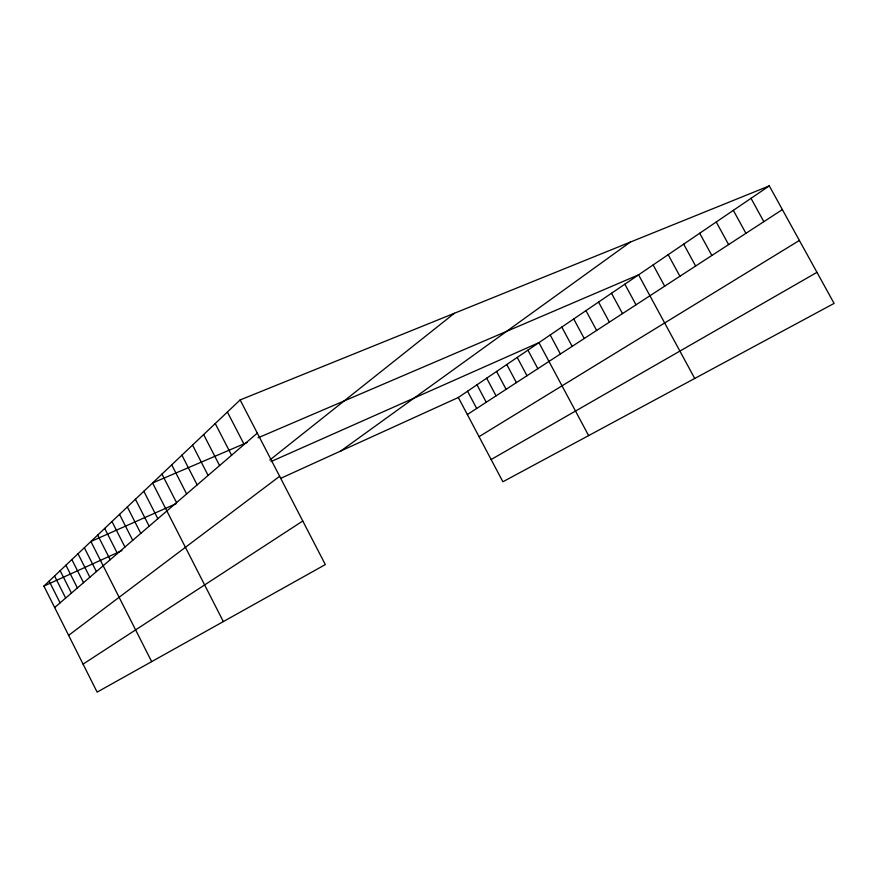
<?xml version="1.0" encoding="UTF-8"?>
<svg xmlns="http://www.w3.org/2000/svg" width="878" height="878" viewBox="0 0 878 878"><rect width="100%" height="100%" fill="white"/><g stroke="black" fill="none" stroke-linecap="round" stroke-linejoin="round"><path stroke-width="1.32" d="M240.133 399.94L325.321 564.587L97.129 692.116L43.9 586.098L240.133 399.94L769.293 185.884L834.1 303.404L502.896 481.77L458.327 397.493L769.293 185.884M54.655 607.521L257.298 433.117M269.864 459.984L454.442 313.248M68.627 635.354L279.632 476.304M340.796 450.985L630.25 242.13M83.07 664.119L302.767 521.005M467.337 414.537L782.375 209.612M479.048 436.662L799.386 240.451M491.131 459.523L816.979 272.345M43.9 586.098L121.965 550.572M281.059 478.17L458.327 397.493M176.346 503.577L90.906 541.506L151.664 661.639M271.05 461.554L538.927 342.65L588.633 435.598M247.113 442.501L152.585 482.988L223.341 621.58M258.121 437.782L638.58 274.836L694.728 378.462M751.008 198.329L763.838 221.662M733.328 210.358L745.927 233.318M716.239 221.991L728.608 244.578M699.7 233.241L711.849 255.487M683.688 244.139L695.628 266.034M668.18 254.697L679.912 276.252M653.144 264.915L664.679 286.162M624.851 284.176L636.012 304.809M611.516 293.252L622.502 313.6M598.566 302.065L609.387 322.138M585.966 310.636L596.623 330.435M573.718 318.966L584.221 338.502M561.81 327.077L572.149 346.349M550.21 334.968L560.405 353.988M527.93 350.124L537.83 368.672M517.219 357.423L526.987 375.729M506.782 364.524L516.407 382.61M496.597 371.449L506.101 389.316M486.675 378.199L496.048 395.857M476.995 384.794L486.247 402.234M467.546 391.215L476.677 408.457M227.391 412.023L244.139 444.433M215.242 423.547L231.583 455.243M203.63 434.566L219.588 465.57M192.534 445.091L208.119 475.437M181.911 455.177L197.144 484.886M171.726 464.835L186.619 493.93M161.958 474.098L176.544 502.611M143.849 491.285L157.831 518.711M135.431 499.264L149.139 526.196M127.332 506.957L140.776 533.396M119.518 514.365L132.71 540.332M111.978 521.51L124.928 547.027M104.712 528.413L117.422 553.491M97.688 535.064L110.178 559.725M84.354 547.729L96.404 571.578M78.01 553.744L89.852 577.219M71.864 559.571L83.52 582.674M65.916 565.212L77.374 587.953M60.154 570.678L71.425 593.078M54.568 575.979L65.663 598.039M49.157 581.115L60.077 602.846"/></g></svg>
